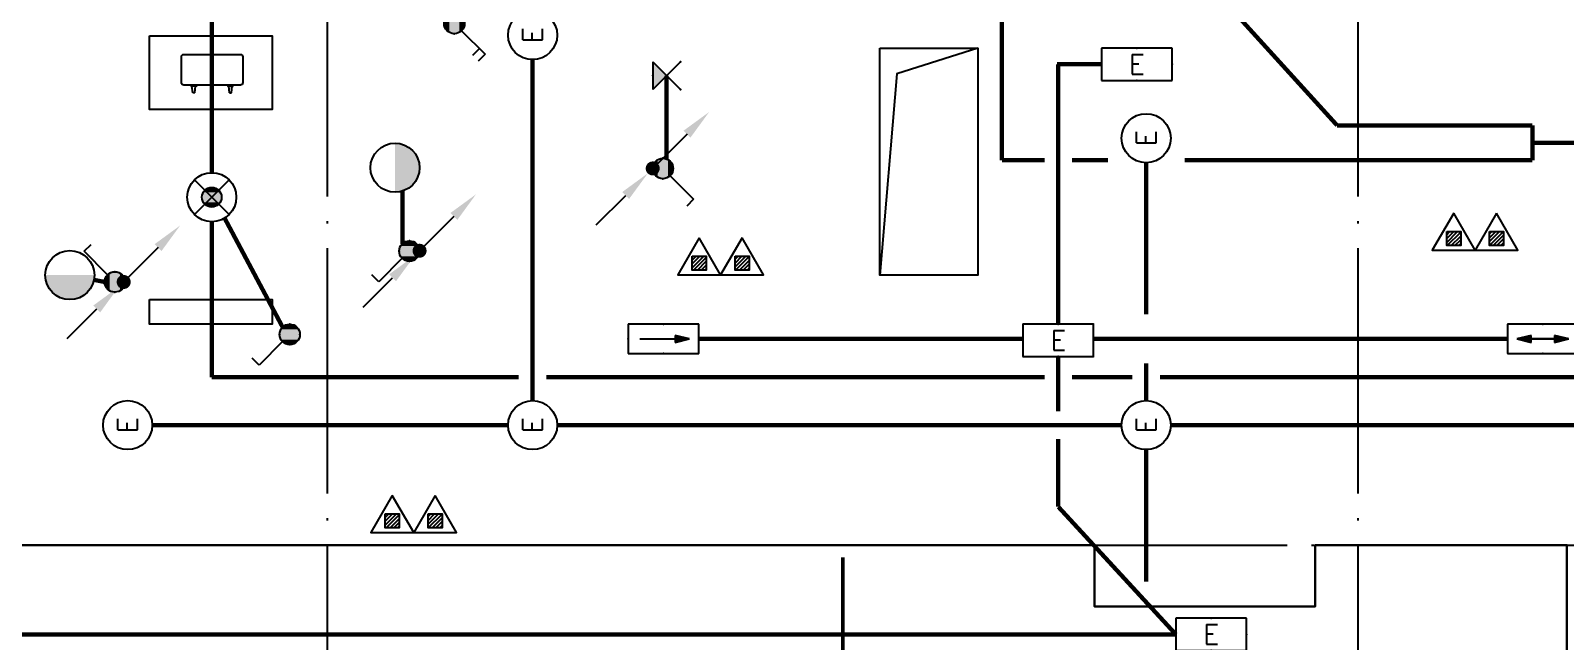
# Model space of a CAD drawing. Extents: x -2209072 to 495824, y -92434 to 572724.
# Drawn here: x 14381 to 26887, y 97916 to 102891 of the extents above; entities that cross this region are included whole.
import ezdxf
from ezdxf.enums import TextEntityAlignment as Align

# ---------------------------------------------------------------- set-up
doc = ezdxf.new("R2010")
doc.units = 0
doc.header["$LTSCALE"] = 1000
doc.header["$MEASUREMENT"] = 0
for name, pattern in [('DASH', [0.35, 0.25, -0.1]), ('X-104 6#7#平面$0$104-1112 结构$0$$AUDIT_BAD_LTYPE1', [0]), ('X-104 6#7#平面$0$DASH', [0.35, 0.25, -0.1]), ('X-104 6#7#平面$0$DOTE', [2.4200000000000004, 2, -0.2, 0.02, -0.2])]:
    doc.linetypes.add(name, pattern=pattern)
doc.layers.get('0').update_dxf_attribs({"linetype": 'CONTINUOUS'})
for name, color, linetype in [('EQUIP-照明', 3, 'CONTINUOUS'), ('LWIRE', 4, 'CONTINUOUS'), ('TEL_TEXT', 3, 'CONTINUOUS'), ('WIRE-应急', 2, 'DASH'), ('WIRE-照明', 1, 'CONTINUOUS'), ('X-104 6#7#平面$0$01-标注_轴线坐标', 132, 'CONTINUOUS'), ('X-104 6#7#平面$0$A-I_卫-洁具', 241, 'CONTINUOUS'), ('X-104 6#7#平面$0$A-SUR_看线', 231, 'CONTINUOUS'), ('X-104 6#7#平面$0$A-TECH_结构', 21, 'CONTINUOUS'), ('X-104 6#7#平面$0$A_AXIS-轴线', 36, 'X-104 6#7#平面$0$DOTE'), ('X-104 6#7#平面$0$DOOR_FIRE', 220, 'CONTINUOUS'), ('X-104 6#7#平面$0$EQUIP_消防-01', 7, 'CONTINUOUS')]:
    doc.layers.add(name, color=color, linetype=linetype)
doc.layers.add('X-104 6#7#平面$0$000套内', color=226, linetype='CONTINUOUS', lineweight=30, plot=False)
doc.styles.add('_TEL_DIM', font='SIMPLEX', dxfattribs={"width": 0.8, "height": 3.5, "bigfont": 'HZTXT'})
doc.styles.get("Standard").update_dxf_attribs({"font": 'gbenor.shx', "bigfont": 'gbcbig.shx'})

# ---------------------------------------------------------------- blocks, each defined once
blk = doc.blocks.new('$equip_U$00000189(HT0843)')
at = {"color": 2}
for p, q in [((-0.7199999999938882, 0.6599999999998545), (-0.7199999999938882, 0)), ((0.7200000000084401, 0.6599999999998545), (-0.7199999999938882, 0.6599999999998545)), ((0.7200000000084401, 0), (0.7200000000084401, 0.6599999999998545)), ((-0.7199999999938882, 0), (0.7200000000084401, 0))]:
    blk.add_line(p, q, dxfattribs=at)
at = {"color": 2, "const_width": 0.0125}
for points in [[(0.7200000000084401, 0.6599999999998545), (0.7200000000084401, 0.6599999999998545), (-0.7199999999938882, 0.6599999999998545)], [(-0.7199999999938882, 0.6599999999998545), (-0.7199999999938882, 0)], [(0.7200000000084401, 0), (0.7200000000084401, 0.6599999999998545)], [(-0.7199999999938882, 0), (0.7200000000084401, 0)]]:
    blk.add_lwpolyline(points, dxfattribs=at)
at = {"color": 2}
blk.add_lwpolyline([(-0.7199999999938882, 0.6599999999998545), (-0.7199999999938882, 0)], dxfattribs=at)
for p in [(7.275957614183426e-12, 0.6599999999998545), (-0.7199999999938882, 0.3299999999999272), (0.7200000000084401, 0.3299999999999272), (7.275957614183426e-12, 0)]:
    blk.add_point(p)
at = {"color": 7, "style": '_TEL_DIM'}
blk.add_attdef('$TEXT$', text='', height=0.4, dxfattribs=at).set_placement((7.275957614183426e-12, 0.3299999999999272), align=Align.MIDDLE_CENTER)
at = {"color": 7, "style": '_TEL_DIM', "flags": 1}
blk.add_attdef('A', text='', height=2.5e-05, dxfattribs=at).set_placement((7.275957614183426e-12, 0), align=Align.MIDDLE_CENTER)
blk = doc.blocks.new('$equip$00001838')
blk.add_circle((0, 0), 0.5)
at = {"color": 7, "style": '_TEL_DIM'}
blk.add_attdef('$TEXT$', text='', height=0.4, dxfattribs=at).set_placement((0, 0), align=Align.MIDDLE_CENTER)
at = {"color": 7, "style": '_TEL_DIM', "flags": 1}
blk.add_attdef('A', text='', height=2e-05, dxfattribs=at).set_placement((0, 0), align=Align.MIDDLE_CENTER)
blk = doc.blocks.new('$equip$00001154')
for p, q in [((0, 0.2828427124768496), (0, -0.2828427124768496)), ((0, 0.2828427124768496), (0.5656854249500611, -0.2828427124768496)), ((0.5656854249500611, 0.2828427124768496), (0, -0.2828427124768496))]:
    blk.add_line(p, q)
for p in [(0, 0.004449836778803729), (0.2828427124732116, 0), (0.5656854249500611, 0.2828427124768496), (0.5656854249500611, -0.2828427124768496)]:
    blk.add_point(p)
blk.add_solid([(0, -0.2828427124768496), (0.2828427124732116, 0), (0, 0.2828427124768496)])
at = {"layer": 'TEL_TEXT', "style": '_TEL_DIM', "flags": 1}
blk.add_attdef('A', text='', height=2e-05, dxfattribs=at).set_placement((0, 0), align=Align.MIDDLE_CENTER)
blk = doc.blocks.new('$equip$00001962')
for p, q in [((0.1473139127519971, 0.3556472460822988), (0.625000000003638, 0.8333333333339397)), ((0.625000000003638, 0.8333333333339397), (0.7664213562420628, 0.6919119770955149))]:
    blk.add_line(p, q)
blk.add_circle((3.637978807091713e-12, 0.2083333333339397), 0.2083333333334168)
for p in [(1.091393642127514e-11, 0.4166666666660603), (-0.2083333333284827, 0.2083333333375776), (1.091393642127514e-11, 0), (0.2083333333393966, 0.2083333333375776)]:
    blk.add_point(p)
for points in [[(-0.1041666666642413, 0.3887552924552438), (0.1041666666715173, 0.3887552924552438), (-0.1804219591176661, 0.312500000001819), (0.1804219591249421, 0.312500000001819)], [(3.637978807091713e-12, 0.4166666666660603), (3.637978807091713e-12, 0.4166666666660603), (-0.1041666666642413, 0.3887552924552438), (0.1041666666715173, 0.3887552924552438)], [(-0.1804219591176661, 0.312500000001819), (0.1804219591249421, 0.312500000001819), (-0.2083333333284827, 0.2083333333339397), (0.2083333333357587, 0.2083333333339397)], [(-0.1804219591176661, 0.1041666666660603), (0.1804219591249421, 0.1041666666660603), (-0.2083333333284827, 0.2083333333339397), (0.2083333333357587, 0.2083333333339397)], [(-0.1041666666642413, 0.02791137421263556), (0.1041666666715173, 0.02791137421263556), (-0.1804219591176661, 0.1041666666660603), (0.1804219591249421, 0.1041666666660603)], [(3.637978807091713e-12, 1.818989403545856e-12), (3.637978807091713e-12, 1.818989403545856e-12), (-0.1041666666642413, 0.02791137421263556), (0.1041666666715173, 0.02791137421263556)]]:
    blk.add_solid(points)
at = {"layer": 'TEL_TEXT', "style": '_TEL_DIM', "flags": 1}
blk.add_attdef('A', text='', height=2e-05, dxfattribs=at).set_placement((0, 0), align=Align.MIDDLE_CENTER)
blk = doc.blocks.new('$equip$00001151')
blk.add_circle((0, 0.5), 0.5)
for points in [[(0.4330127085668209, 0.2500000115614966), (-0.4330126952190767, 0.2499999884385034), (0.5, 0.5000000133477442), (-0.5, 0.4999999866522558)], [(0.2500000115578587, 0.0669873047809233), (-0.2499999884421413, 0.06698729143317905), (0.4330127085668209, 0.2500000115614966), (-0.4330126952190767, 0.2499999884385034)], [(1.334774424321949e-08, 0), (1.334774424321949e-08, 0), (0.2500000115578587, 0.0669873047809233), (-0.2499999884421413, 0.06698729143317905)]]:
    blk.add_solid(points)
at = {"flags": 9}
blk.add_attdef('A', (0, 0), '', height=2e-05, dxfattribs=at)
blk = doc.blocks.new('$TelecSys$00000081')
for p, q in [((0.1041666666678793, 0.1041666666660603), (0.1041666666678793, 0.1041666666660603)), ((-0.1041666666678793, -0.1041666666660603), (-0.1041666666678793, -0.1041666666660603)), ((-1.150000000001455, -1.149999999999636), (-0.5499999999992724, -0.5499999999992724))]:
    blk.add_line(p, q)
at = {"const_width": 0.1425}
blk.add_lwpolyline([(0.07125000000087311, 0, 1), (-0.07125000000087311, 0, 1)], format="xyb", close=True, dxfattribs=at)
blk.add_solid([(-0.6199999999989814, -0.4799999999995634), (-0.4799999999995634, -0.6200000000008004), (-0.09999999999854481, -0.1000000000003638)])
at = {"width": 0.8, "flags": 9}
blk.add_attdef('A', (0, 0), '', height=2e-05, rotation=180, dxfattribs=at)
blk = doc.blocks.new('$TelecSys$00000079')
for p, q in [((0.7000000000007276, 0.7000000000007276), (0, 0)), ((0.1041666666678793, 0.1041666666660603), (0.1041666666678793, 0.1041666666660603)), ((-0.1041666666678793, -0.1041666666660603), (-0.1041666666678793, -0.1041666666660603))]:
    blk.add_line(p, q)
at = {"const_width": 0.1425}
blk.add_lwpolyline([(-0.07125000000087311, 0, 1), (0.07125000000087311, 0, 1)], format="xyb", close=True, dxfattribs=at)
blk.add_solid([(0.6300000000010186, 0.7700000000004366), (0.7700000000004366, 0.6299999999991996), (1.150000000001455, 1.149999999999636)])
at = {"width": 0.8, "flags": 9}
blk.add_attdef('A', (0, 0), '', height=2e-05, dxfattribs=at)
blk = doc.blocks.new('$equip$00002540')
blk.add_hatch(color=256).paths.add_polyline_path([(0.2400000000016007, 0.3720000000030268), (0.2400000000016007, 0.2280000000064319), (0.5280000000020664, 0.3000000000029104)])
for p, q in [((-0.7199999999975262, 0.6000000000058208), (-0.7199999999975262, 0)), ((0.7199999999975262, 0.6000000000058208), (-0.7199999999975262, 0.6000000000058208)), ((0.2400000000016007, 0.3720000000030268), (0.2400000000016007, 0.2280000000064319)), ((0.5280000000020664, 0.3000000000029104), (0.2400000000016007, 0.3720000000030268)), ((0.7199999999975262, 0), (0.7199999999975262, 0.6000000000058208)), ((-0.7199999999975262, 0), (0.7199999999975262, 0)), ((0.2400000000016007, 0.2280000000064319), (0.5280000000020664, 0.3000000000029104))]:
    blk.add_line(p, q)
at = {"color": 7}
blk.add_line((-0.4800000000032014, 0.3000000000029104), (0.4800000000032014, 0.3000000000029104), dxfattribs=at)
at = {"const_width": 0.02}
blk.add_lwpolyline([(-0.7199999999975262, 0.6000000000058208), (-0.7199999999975262, 0), (0.7199999999975262, 0), (0.7199999999975262, 0.6000000000058208), (-0.7199999999975262, 0.6000000000058208), (-0.7199999999975262, 0)], dxfattribs=at)
for p in [(0, 0.6000000000058208), (-0.7199999999975262, 0.3000000000029104), (0, 0), (0.7199999999975262, 0.3000000000029104)]:
    blk.add_point(p)
at = {"color": 7, "style": '_TEL_DIM', "flags": 1}
blk.add_attdef('A', text='', height=2e-05, dxfattribs=at).set_placement((0, 0), align=Align.MIDDLE_CENTER)
blk = doc.blocks.new('$equip$00001963')
for p, q in [((0.1473139127447212, 0.3556472460822988), (0.624999999996362, 0.8333333333339397)), ((0.5118629150056222, 0.7201962483431998), (0.653284271244047, 0.578774892108413)), ((0.624999999996362, 0.8333333333339397), (0.7664213562347868, 0.6919119770955149))]:
    blk.add_line(p, q)
blk.add_circle((-3.637978807091713e-12, 0.2083333333339397), 0.2083333333334168)
for p in [(0, 0.4166666666660603), (-0.2083333333393966, 0.2083333333375776), (0, 0), (0.2083333333284827, 0.2083333333375776)]:
    blk.add_point(p)
for points in [[(-0.1041666666715173, 0.3887552924552438), (0.1041666666642413, 0.3887552924552438), (-0.1804219591249421, 0.312500000001819), (0.1804219591176661, 0.312500000001819)], [(-3.637978807091713e-12, 0.4166666666660603), (-3.637978807091713e-12, 0.4166666666660603), (-0.1041666666715173, 0.3887552924552438), (0.1041666666642413, 0.3887552924552438)], [(-0.1804219591249421, 0.312500000001819), (0.1804219591176661, 0.312500000001819), (-0.2083333333357587, 0.2083333333339397), (0.2083333333284827, 0.2083333333339397)], [(-0.1804219591249421, 0.1041666666660603), (0.1804219591176661, 0.1041666666660603), (-0.2083333333357587, 0.2083333333339397), (0.2083333333284827, 0.2083333333339397)], [(-0.1041666666715173, 0.02791137421263556), (0.1041666666642413, 0.02791137421263556), (-0.1804219591249421, 0.1041666666660603), (0.1804219591176661, 0.1041666666660603)], [(-3.637978807091713e-12, 1.818989403545856e-12), (-3.637978807091713e-12, 1.818989403545856e-12), (-0.1041666666715173, 0.02791137421263556), (0.1041666666642413, 0.02791137421263556)]]:
    blk.add_solid(points)
at = {"layer": 'TEL_TEXT', "style": '_TEL_DIM', "flags": 1}
blk.add_attdef('A', text='', height=2e-05, dxfattribs=at).set_placement((0, 0), align=Align.MIDDLE_CENTER)
blk = doc.blocks.new('$equip$00001149')
for p, q in [((-0.353553390592424, 0.353553390592424), (0.353553390592424, -0.353553390592424)), ((0.353553390592424, 0.353553390592424), (-0.353553390592424, -0.353553390592424))]:
    blk.add_line(p, q)
for radius in [0.5, 0.2]:
    blk.add_circle((0, 0), radius)
for points in [[(-0.1732050807586347, 0.09999999999854481), (0.1732050807586347, 0.09999999999854481), (-0.2000000000007276, 0), (0.2000000000007276, 0)], [(-0.1732050807586347, -0.09999999999854481), (0.1732050807586347, -0.09999999999854481), (-0.2000000000007276, 0), (0.2000000000007276, 0)], [(-0.09999999999854481, 0.1732050807586347), (0.09999999999854481, 0.1732050807586347), (-0.1732050807586347, 0.09999999999854481), (0.1732050807586347, 0.09999999999854481)], [(0, 0.2000000000007276), (0, 0.2000000000007276), (-0.09999999999854481, 0.1732050807586347), (0.09999999999854481, 0.1732050807586347)], [(-0.09999999999854481, -0.1732050807586347), (0.09999999999854481, -0.1732050807586347), (-0.1732050807586347, -0.09999999999854481), (0.1732050807586347, -0.09999999999854481)], [(0, -0.2000000000007276), (0, -0.2000000000007276), (-0.09999999999854481, -0.1732050807586347), (0.09999999999854481, -0.1732050807586347)]]:
    blk.add_solid(points)
at = {"flags": 9}
blk.add_attdef('A', (0, 0), '', height=2e-05, dxfattribs=at)
blk = doc.blocks.new('$equip$00002534')
for p, q in [((-0.7200000000011642, 0.6599999999998545), (-0.7200000000011642, 0)), ((0.7200000000011642, 0.6599999999998545), (-0.7200000000011642, 0.6599999999998545)), ((0.7200000000011642, 0), (0.7200000000011642, 0.6599999999998545)), ((-0.7200000000011642, 0), (0.7200000000011642, 0))]:
    blk.add_line(p, q)
at = {"const_width": 0.03}
blk.add_lwpolyline([(-0.7200000000011642, 0.6599999999998545), (-0.7200000000011642, 0), (0.7200000000011642, 0), (0.7200000000011642, 0.6599999999998545), (-0.7200000000011642, 0.6599999999998545), (-0.7200000000011642, 0)], dxfattribs=at)
for p in [(0, 0.6599999999998545), (-0.7200000000011642, 0.3299999999981083), (0.7200000000011642, 0.3299999999981083), (0, 0)]:
    blk.add_point(p)
at = {"color": 7, "style": '_TEL_DIM'}
blk.add_attdef('$TEXT$', text='', height=0.4, dxfattribs=at).set_placement((0, 0.3299999999981083), align=Align.MIDDLE_CENTER)
at = {"color": 7, "style": '_TEL_DIM', "flags": 1}
blk.add_attdef('A', text='', height=2e-05, dxfattribs=at).set_placement((0, 0), align=Align.MIDDLE_CENTER)
blk = doc.blocks.new('X-104 6#7#平面$0$A$C1863634F')
at = {"layer": 'X-104 6#7#平面$0$A_AXIS-轴线'}
for points in [[(16800.00000000012, -4499.999999999942), (16800, 60899.99999999994)], [(25200.00000000012, -4499.999999999927), (25200, 60899.99999999997)], [(-4000.000000000097, 9599.99999999997), (117299.9999999999, 9599.999999999302)]]:
    blk.add_lwpolyline(points, dxfattribs=at)
blk = doc.blocks.new('X-104 6#7#平面$0$gvhghjjj')
at = {"layer": 'X-104 6#7#平面$0$A-TECH_结构'}
blk.add_lwpolyline([(22099.99933685618, 13650.00688046931), (21440.00681606788, 13440.00677717706), (21299.99983888573, 11799.99282318994)], dxfattribs=at)
blk.add_lwpolyline([(21300.00684215539, 13650.0067773199), (22099.9995440045, 13650.00681498232), (22099.99256692993, 11799.99284830605), (21299.99986508081, 11799.99281064363)], close=True, dxfattribs=at)
blk = doc.blocks.new('X-104 6#7#平面$0$dsfg')
at = {"layer": 'X-104 6#7#平面$0$A-I_卫-洁具', "ltscale": 0.1}
for p, q in [((-148.2067023912095, -464.9394409854285), (-154.5966361512546, -411.1732745558111)), ((-125.8167686311062, -411.1732745558111), (-154.5966361512546, -411.1732745558111)), ((-132.2067023912678, -464.9394409854285), (-148.2067023912095, -464.9394409854285)), ((-132.2067023911513, -464.9394409854285), (-125.8167686311062, -411.1732745558111)), ((151.7932976087322, -464.9394409854285), (145.4033638486871, -411.1732745558111)), ((145.4033638486871, -411.1732745558111), (174.1832313688355, -411.1732745558111)), ((151.7932976088487, -464.9394409854285), (167.7932976087905, -464.9394409854285)), ((167.7932976087905, -464.9394409854285), (174.1832313688355, -411.1732745558111))]:
    blk.add_line(p, q, dxfattribs=at)
for points in [[(-499.9999923167052, 0), (499.9999923167052, 0), (499.9999923167052, -600.000322500302), (-499.9999923167052, -600.000322500302)], [(-161.5568224294111, -411.1732745558111), (-161.5568224294111, -402.0140196775756), (-118.856582353008, -402.0140196775756), (-118.856582353008, -411.1732745558111)], [(181.143417646992, -411.1732745558111), (181.143417646992, -402.0140196775756), (138.4431775705889, -402.0140196775756), (138.4431775705889, -411.1732745558111)]]:
    blk.add_lwpolyline(points, close=True, dxfattribs=at)
blk.add_lwpolyline([(259.7932976087905, -172.0140196775756), (259.7932976087905, -382.0140196775756, -0.414213562373095), (239.7932976087905, -402.0140196775756), (-220.2067023912095, -402.0140196775756, -0.4142135623731127), (-240.2067023912095, -382.0140196775756), (-240.206702391195, -172.0140196775756, -0.4142135623730765), (-220.206702391195, -152.0140196775756), (239.7932976087905, -152.0140196775756, -0.414213562373095)], format="xyb", close=True, dxfattribs=at)
blk = doc.blocks.new('X-104 6#7#平面$0$$TWTSYS$00000546')
h = blk.add_hatch()
h.set_pattern_fill('ANSI31', color=256, scale=200, style=0)
h.set_pattern_definition([(45, (-38543.80223862439, -6670.830405693208), (-17.67766952966369, 17.67766952966369), [])])
h.paths.add_polyline_path([(-64.92232553117356, 173.7449990885525), (64.922325531159, 173.7449990885525), (64.922325531159, 43.90034802621994), (-64.92232553117356, 43.90034802621994)])
for points in [[(0, 343.6163707387423), (-198.3870041439732, 0), (198.3870041439732, 0)], [(-64.92232553117356, 173.7449990885525), (64.922325531159, 173.7449990885525), (64.922325531159, 43.90034802621994), (-64.92232553117356, 43.90034802621994)]]:
    blk.add_lwpolyline(points, close=True)
blk = doc.blocks.new('X-104 6#7#平面$0$灭火器2')
at = {"layer": 'X-104 6#7#平面$0$EQUIP_消防-01', "xscale": 0.88, "yscale": 0.88, "zscale": 0.88, "rotation": 90}
for p in [(-4049632.307172487, -27063.59765158896), (-4049632.307172487, -27412.75877888245)]:
    blk.add_blockref('X-104 6#7#平面$0$$TWTSYS$00000546', p, dxfattribs=at)
blk = doc.blocks.new('X-104 6#7#平面$0$A$C61334207')
at = {"layer": 'X-104 6#7#平面$0$EQUIP_消防-01', "rotation": 270}
for p in [(53390.03443585416, -3948530.443865999), (47241.46568111225, -3948730.444118854), (44740.04051023537, -3950830.437295936)]:
    blk.add_blockref('X-104 6#7#平面$0$灭火器2', p, dxfattribs=at)
blk = doc.blocks.new('X-104 6#7#平面')
at = {"layer": 'X-104 6#7#平面$0$000套内'}
blk.add_lwpolyline([(23049.90294215502, 98700.12283855843), (13749.90337058052, 98700.11601428757), (13749.90337058052, 98700.11601428757), (13749.90337058052, 98700.11601428757), (13749.90236559755, 109200.1159410653), (-850.1031238955911, 109200.115974318), (-850.1031238955911, 87600.11597431365), (34999.90294214897, 87600.11597431744), (34999.90294216236, 94100.1228383563), (26899.90289383405, 94100.12283835524), (26899.90289382148, 98700.11601429127), (24849.90294214198, 98700.12283855841), (24849.90294214187, 98200.11601437775), (23049.90294215514, 98200.11601435496), (23049.90294215526, 98700.11601429086)], dxfattribs=at)
at = {"layer": 'X-104 6#7#平面$0$A-SUR_看线', "linetype": 'X-104 6#7#平面$0$DASH', "ltscale": 2, "const_width": 30}
blk.add_lwpolyline([(20999.90218378365, 98600.11601429038), (20999.90218378534, 87750.10843165535)], dxfattribs=at)
at = {"layer": 'X-104 6#7#平面$0$DOOR_FIRE'}
blk.add_lwpolyline([(15349.90991364268, 100700.1295107805), (16349.90992478863, 100700.1296222399), (16349.90992478863, 100500.1297114075), (15349.90991364268, 100500.1295999481)], close=True, dxfattribs=at)
at = {"linetype": 'X-104 6#7#平面$0$104-1112 结构$0$$AUDIT_BAD_LTYPE1'}
blk.add_blockref('X-104 6#7#平面$0$A$C61334207', (0.116014253123808, 0.1160142530073927), dxfattribs=at)
at = {"layer": 'X-104 6#7#平面$0$01-标注_轴线坐标'}
blk.add_blockref('X-104 6#7#平面$0$A$C1863634F', (-0.09705783345270902, 89100.1228385586), dxfattribs=at)
at = {"layer": 'X-104 6#7#平面$0$A-I_卫-洁具', "ltscale": 0.1}
blk.add_blockref('X-104 6#7#平面$0$dsfg', (15849.9097888638, 102850.1300448127), dxfattribs=at)
at = {"layer": 'X-104 6#7#平面$0$A-TECH_结构'}
blk.add_blockref('X-104 6#7#平面$0$gvhghjjj', (-0.09705785848200321, 89100.1228385594), dxfattribs=at)

msp = doc.modelspace()

# ---------------------------------------------------------------- linework, layer by layer
at = {"layer": 'WIRE-应急', "linetype": 'DASH', "const_width": 35}
for points in [[(25027.34396351781, 102119.8515146568), (24000.0009469793, 103250.0104979792)], [(22295.7085876679, 101835.9795797144), (22295.7085876679, 103123.7903975425)], [(18471.49059721476, 99878.1893262525), (18471.49059721476, 102655.6371493273)], [(23106.80428839136, 102618.0003537729), (22743.73050612397, 102618.0003537729)], [(22755.39800704597, 100500.0139234539), (22755.39800704597, 102618.0003537729)], [(26619.08498996922, 102119.8515146568), (25027.34396351781, 102119.8515146568)], [(26619.08498996922, 101835.9795797144), (26619.08498996922, 102119.8515146568)], [(27007.51288209775, 101977.9155471856), (26619.08498996922, 101977.9155471856)], [(22642.89800704588, 101835.9795797143), (22295.7085876679, 101835.9795797144)], [(23158.99059321478, 101835.9795797144), (22867.89800704588, 101835.9795797143)], [(23471.49059721476, 100580.0070761433), (23471.49059721476, 101815.2343222135)], [(26619.08498996922, 101835.9795797144), (23783.99060121515, 101835.9795797144)], [(19826.00613312165, 100380.0070761433), (22467.3980070455, 100380.0070761433)], [(23043.39800704643, 100380.0070761433), (26415.70172754774, 100380.0070761433)], [(22755.39800704597, 100236.013923454), (22755.39800704612, 99790.68932625253)], [(23471.49059721476, 99878.1893262525), (23471.49059721476, 100180.0070761433)], [(15371.49059721476, 99678.1893262525), (18271.49059721476, 99678.1893262525)], [(18671.49059721476, 99678.1893262525), (23271.49059721476, 99678.1893262525)], [(23671.49059721476, 99678.1893262525), (28513.93051084478, 99678.1893262525)], [(22755.39800704612, 99565.68932625253), (22755.39800704597, 99011.97530362196)], [(23471.49059721476, 99478.1893262525), (23471.49059721471, 98400.92708402859)], [(22755.39800704597, 99011.97530362196), (23713.25419645207, 97972.57087735573)], [(23713.25419645207, 97972.57087735573), (13418.16398415319, 97972.57087735573)]]:
    msp.add_lwpolyline(points, dxfattribs=at)
at = {"layer": 'WIRE-应急', "linetype": 'DASH', "const_width": 35, "elevation": 100}
msp.add_lwpolyline([(19563.14324926784, 102525.0073175928), (19563.14324926784, 101846.8432043779)], dxfattribs=at)
at = {"layer": 'WIRE-照明', "linetype": 'Continuous', "const_width": 35}
for points in [[(15856.72602918905, 101734.1077850458), (15856.72602918905, 103344.7052810178)], [(17410.38557625958, 101152.8409452098), (17410.38557625958, 101584.3390485874)], [(15856.72602918905, 101334.1077850458), (15856.72602918906, 100068.1234565736)], [(15961.44037121521, 101363.7114629786), (16435.29854410363, 100473.5912359465)], [(14896.21180273873, 100861.2334016882), (14983.33954378248, 100844.015470374)], [(18358.9905972148, 100068.1234565736), (15856.72602918906, 100068.1234565736)], [(22642.89800704565, 100068.1234565736), (18583.9905972148, 100068.1234565736)], [(23358.99059721365, 100068.1234565736), (22867.89800704565, 100068.1234565736)], [(27818.18591204565, 100068.1234565736), (23583.99059721365, 100068.1234565736)]]:
    msp.add_lwpolyline(points, dxfattribs=at)

# ---------------------------------------------------------------- block references
msp.add_blockref('X-104 6#7#平面', (0, 0))
at = {"layer": 'EQUIP-照明', "xscale": 400, "yscale": 400, "zscale": 400, "rotation": 90}
for p in [(18471.49059721476, 102855.6371493273), (23471.49059721476, 102015.2343222135), (15171.49059721476, 99678.1893262525), (18471.49059721476, 99678.1893262525), (23471.49059721476, 99678.1893262525)]:
    msp.add_blockref('$equip$00001838', p, dxfattribs=at).add_auto_attribs({'$TEXT$': 'E'})
at = {"layer": 'EQUIP-照明', "xscale": 400, "yscale": 400, "zscale": 400}
for name, p, rotation in [('$equip$00001963', (17750.00618034496, 102950.0073943524), 270), ('$equip$00001151', (17550.00619714091, 101775.0071648975), 90), ('$equip$00001962', (19450.00617508457, 101769.021732562), 270), ('$equip$00001962', (17467.30330141888, 101179.2565533856), 180), ('$equip$00001962', (15150.0062104489, 100844.0154703697), 90), ('$equip$00001962', (16492.21626926292, 100500.0068441223), 180), ('$equip$00002540', (26703.70172754675, 100500.0070775254), 180)]:
    msp.add_blockref(name, p, dxfattribs=dict(at, rotation=rotation))
msp.add_blockref('$equip_U$00000189(HT0843)', (23394.80428838892, 102486.0003537729), dxfattribs=at).add_auto_attribs({'$TEXT$': 'E'})
for name, p in [('$equip$00001154', (19450.00616427819, 102525.0073175931, 100)), ('$equip$00001149', (15856.72602918905, 101534.1077850458)), ('$equip$00001151', (14700.00627158803, 100700.0069693068)), ('$equip$00002540', (19538.00613312264, 100260.0070761421)), ('$equip$00002540', (26703.70172754675, 100260.007077523))]:
    msp.add_blockref(name, p, dxfattribs=at)
at = {"layer": 'EQUIP-照明'}
ref = msp.add_blockref('$equip$00002534', (22755.39800704597, 100500.0139234539), dxfattribs=dict(at, xscale=400, yscale=400, zscale=400, rotation=180))
ref.add_attrib('$TEXT$', 'E', dxfattribs={"layer": '0', "color": 7, "height": 160, "style": '_TEL_DIM'}).set_placement((22755.39800704597, 100368.0139234547), align=Align.MIDDLE_CENTER)
ref = msp.add_blockref('$equip_U$00000189(HT0843)', (24001.25419645545, 98104.5708773557), dxfattribs=dict(at, xscale=400, yscale=400, zscale=400, rotation=180))
ref.add_attrib('$TEXT$', 'E', dxfattribs={"layer": '0', "color": 7, "height": 160, "style": '_TEL_DIM'}).set_placement((24001.25419645254, 97972.57087735573), align=Align.MIDDLE_CENTER)
at = {"layer": 'LWIRE', "xscale": 400, "yscale": 400, "zscale": 400}
for name, p in [('$TelecSys$00000079', (19450.00617508456, 101769.0217325633)), ('$TelecSys$00000081', (19450.00617508456, 101769.0217325633)), ('$TelecSys$00000079', (17550.0062068144, 101098.2760091393)), ('$TelecSys$00000079', (15138.84166076385, 100844.0154703711)), ('$TelecSys$00000081', (17550.0062068144, 101098.2760091393)), ('$TelecSys$00000081', (15138.84166076385, 100844.0154703711))]:
    msp.add_blockref(name, p, dxfattribs=at)

doc.saveas('drawing.dxf')
